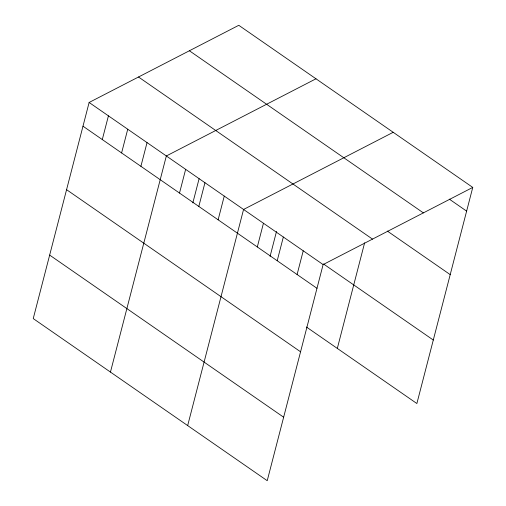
<?xml version="1.0" encoding="UTF-8"?>
<svg xmlns="http://www.w3.org/2000/svg" width="506" height="506" viewBox="0 0 506 506"><rect width="100%" height="100%" fill="white"/><g stroke="black" fill="none" stroke-linecap="round" stroke-linejoin="round"><path stroke-width="0.76" d="M89.126 102.471L33.238 318.584L267.225 480.7L323.119 264.581L472.762 187.416L238.775 25.3L89.126 102.471L323.119 264.581M102.294 139.561L108.429 115.842M121.598 152.939L127.733 129.22M140.902 166.31L147.037 142.591M110.453 372.081L166.341 155.968L315.991 78.797M179.516 193.058L185.645 169.339M192.849 202.868L199.105 178.681M198.82 206.435L204.949 182.717M218.124 219.806L224.259 196.088M187.669 425.578L243.563 209.465L393.206 132.294M257.314 246.966L263.449 223.247M270.071 256.365L276.516 231.425M277.206 260.742L283.341 237.023M297.092 274.524L303.227 250.805M337.319 348.413L364.624 242.817M472.762 187.416L416.874 403.529L306.427 327.015M449.309 199.13L466.633 211.135M189.389 50.764L423.383 212.881M387.337 231.065L450.213 274.625M138.511 77.001L372.505 239.117M323.492 263.968L433.294 340.038M82.99 126.19L316.984 288.3M66.571 189.68L300.564 351.796M49.658 255.094L283.645 417.21"/></g></svg>
